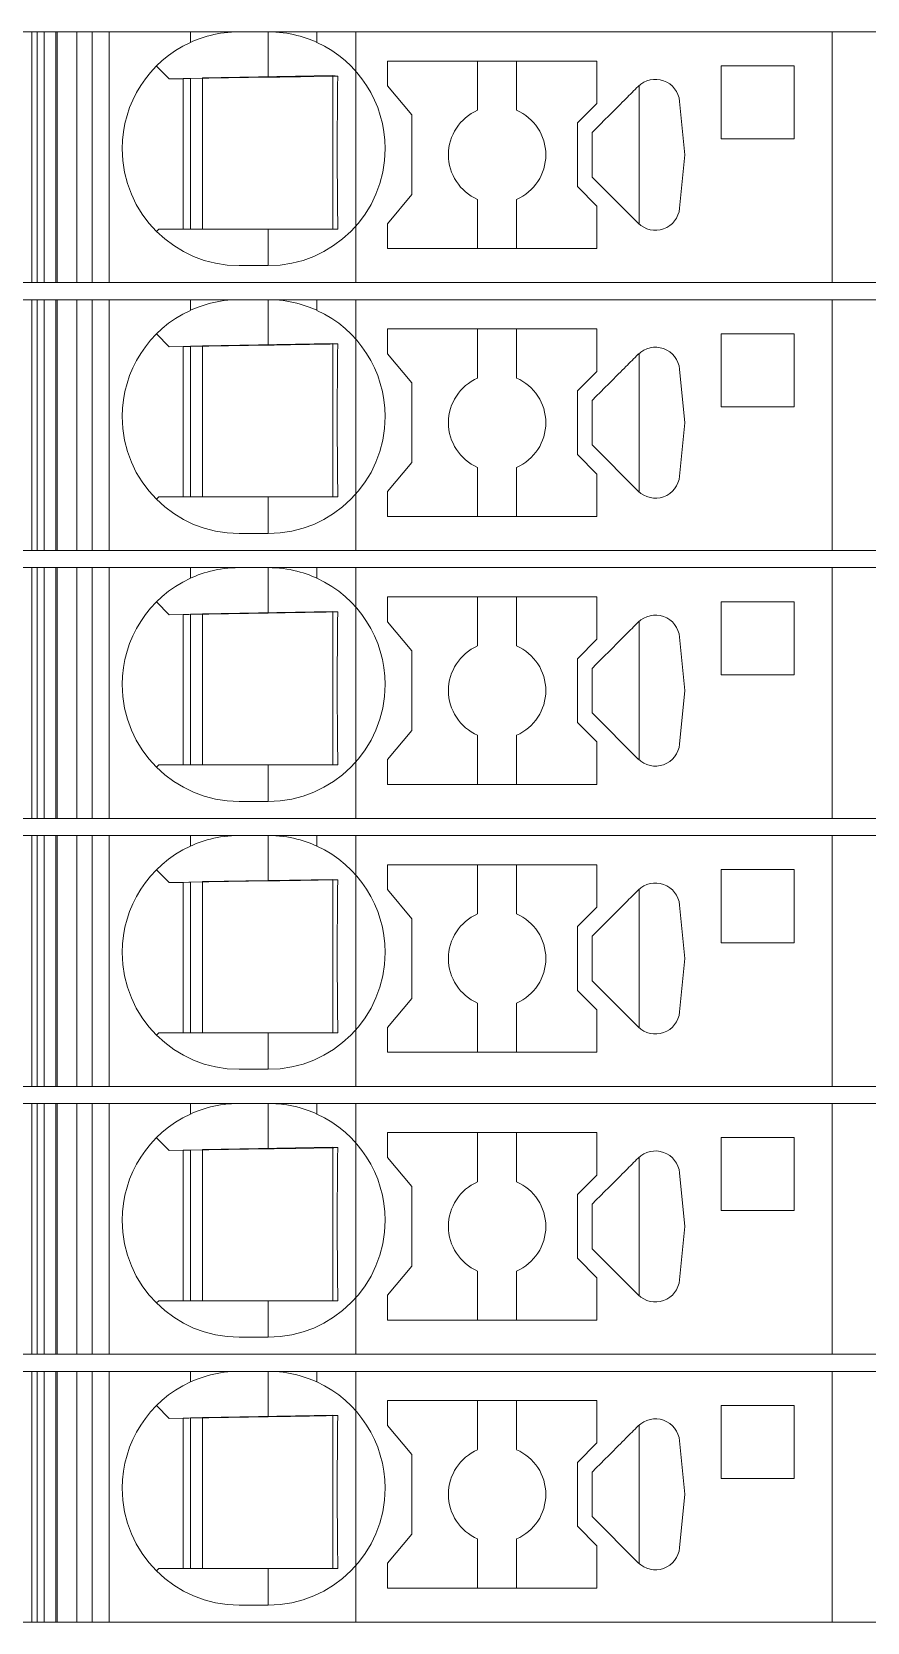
# Model space of a CAD drawing. Header units: millimetres. Extents: x 0 to 1680, y 0 to 1188.
# Drawn here: x 859.89 to 877.05, y 302.85 to 335.5 of the extents above; entities that cross this region are included whole.
import ezdxf
from ezdxf.enums import TextEntityAlignment as Align

# ---------------------------------------------------------------- set-up
doc = ezdxf.new("R2010")
doc.units = ezdxf.units.MM
for name, color, linetype, lineweight in [('EPLAN309', 5, 'Continuous', 5), ('EPLAN493', 5, 'Continuous', 5), ('MAIN-1', 7, 'Continuous', 5), ('MAIN-2', 7, 'Continuous', 5)]:
    doc.layers.add(name, color=color, linetype=linetype, lineweight=lineweight)
doc.styles.add('Tahoma', font='')
doc.styles.get('Tahoma').set_extended_font_data('Tahoma')

# ---------------------------------------------------------------- blocks, each defined once
blk = doc.blocks.new('EPLSYM_LibrarySPECIAL_Symbol12_Variant0_Placement8_12')
at = {"layer": 'EPLAN309', "lineweight": 13, "ltscale": 16}
blk.add_lwpolyline([(0, -5.15), (68.15, -5.15), (68.15, 0), (0, 0)], close=True, dxfattribs=at)
at = {"layer": 'EPLAN493', "color": 5, "style": 'Tahoma'}
blk.add_attdef('17_20450', text='', height=2.3478, dxfattribs=at).set_placement((0, -21.83478), align=Align.MIDDLE_RIGHT)
blk = doc.blocks.new('EPLSYM_LibrarySPECIAL_Symbol12_Variant0_Placement8_13')
at = {"layer": 'EPLAN309', "lineweight": 13, "ltscale": 16}
blk.add_lwpolyline([(0, -5.15), (68.15, -5.15), (68.15, 0), (0, 0)], close=True, dxfattribs=at)
at = {"layer": 'EPLAN493', "color": 5, "style": 'Tahoma'}
blk.add_attdef('17_20450', text='', height=2.3478, dxfattribs=at).set_placement((0, -21.83478), align=Align.MIDDLE_RIGHT)
blk = doc.blocks.new('EPLSYM_LibrarySPECIAL_Symbol12_Variant0_Placement8_14')
at = {"layer": 'EPLAN309', "lineweight": 13, "ltscale": 16}
blk.add_lwpolyline([(0, -5.15), (68.15, -5.15), (68.15, 0), (0, 0)], close=True, dxfattribs=at)
at = {"layer": 'EPLAN493', "color": 5, "style": 'Tahoma'}
blk.add_attdef('17_20450', text='', height=2.3478, dxfattribs=at).set_placement((0, -21.83478), align=Align.MIDDLE_RIGHT)
blk = doc.blocks.new('EPLSYM_LibrarySPECIAL_Symbol12_Variant0_Placement8_15')
at = {"layer": 'EPLAN309', "lineweight": 13, "ltscale": 16}
blk.add_lwpolyline([(0, -5.15), (68.15, -5.15), (68.15, 0), (0, 0)], close=True, dxfattribs=at)
at = {"layer": 'EPLAN493', "color": 5, "style": 'Tahoma'}
blk.add_attdef('17_20450', text='', height=2.3478, dxfattribs=at).set_placement((0, -21.83478), align=Align.MIDDLE_RIGHT)
blk = doc.blocks.new('EPLSYM_LibrarySPECIAL_Symbol12_Variant0_Placement8_16')
at = {"layer": 'EPLAN309', "lineweight": 13, "ltscale": 16}
blk.add_lwpolyline([(0, -5.15), (68.15, -5.15), (68.15, 0), (0, 0)], close=True, dxfattribs=at)
at = {"layer": 'EPLAN493', "color": 5, "style": 'Tahoma'}
blk.add_attdef('17_20450', text='', height=2.3478, dxfattribs=at).set_placement((0, -21.83478), align=Align.MIDDLE_RIGHT)
blk = doc.blocks.new('EPLSYM_LibrarySPECIAL_Symbol12_Variant0_Placement8_17')
at = {"layer": 'EPLAN309', "lineweight": 13, "ltscale": 16}
blk.add_lwpolyline([(0, -5.15), (68.15, -5.15), (68.15, 0), (0, 0)], close=True, dxfattribs=at)
at = {"layer": 'EPLAN493', "color": 5, "style": 'Tahoma'}
blk.add_attdef('17_20450', text='', height=2.3478, dxfattribs=at).set_placement((0, -21.83478), align=Align.MIDDLE_RIGHT)

msp = doc.modelspace()

# ---------------------------------------------------------------- linework, layer by layer
at = {"layer": 'MAIN-1'}
for p, q in [((860.001, 335.5), (859.893, 335.5)), ((859.893, 330.35), (859.893, 335.5)), ((860.001, 335.5), (863.15, 335.5)), ((860.001, 330.35), (860.001, 335.5)), ((863.15, 335.5), (864.15, 335.5)), ((863.15, 335.5), (863.15, 335.282)), ((863.202, 335.305), (863.256, 335.327)), ((863.256, 335.327), (863.313, 335.349)), ((863.313, 335.349), (863.372, 335.37)), ((863.372, 335.37), (863.433, 335.39)), ((863.433, 335.39), (863.497, 335.409)), ((863.497, 335.409), (863.563, 335.427)), ((863.563, 335.427), (863.631, 335.443)), ((863.631, 335.443), (863.701, 335.458)), ((863.701, 335.458), (863.772, 335.47)), ((863.772, 335.47), (863.846, 335.481)), ((863.846, 335.481), (863.921, 335.489)), ((863.921, 335.489), (863.997, 335.495)), ((863.997, 335.495), (864.073, 335.499)), ((864.073, 335.499), (864.15, 335.5)), ((864.75, 335.5), (864.15, 335.5)), ((864.827, 335.499), (864.75, 335.5)), ((865.75, 335.5), (864.75, 335.5)), ((864.75, 334.568), (864.75, 335.5)), ((864.903, 335.495), (864.827, 335.499)), ((864.979, 335.489), (864.903, 335.495)), ((865.054, 335.481), (864.979, 335.489)), ((865.128, 335.47), (865.054, 335.481)), ((865.199, 335.458), (865.128, 335.47)), ((865.269, 335.443), (865.199, 335.458)), ((865.337, 335.427), (865.269, 335.443)), ((865.403, 335.409), (865.337, 335.427)), ((865.467, 335.39), (865.403, 335.409)), ((865.528, 335.37), (865.467, 335.39)), ((865.587, 335.349), (865.528, 335.37)), ((865.644, 335.327), (865.587, 335.349)), ((865.698, 335.305), (865.644, 335.327)), ((865.75, 335.5), (876.332, 335.5)), ((865.75, 335.5), (865.75, 335.282)), ((877.05, 335.5), (876.332, 335.5)), ((876.332, 330.35), (876.332, 335.5)), ((863.15, 335.282), (863.202, 335.305)), ((865.75, 335.282), (865.698, 335.305)), ((862.453, 334.797), (862.717, 334.533)), ((867.2, 334.9), (867.2, 334.389)), ((871.5, 334.9), (867.2, 334.9)), ((869.05, 334.9), (869.05, 333.892)), ((869.85, 333.892), (869.85, 334.9)), ((871.5, 334.029), (871.5, 334.9)), ((874.05, 334.8), (874.05, 333.3)), ((875.55, 334.8), (874.05, 334.8)), ((875.55, 333.3), (875.55, 334.8)), ((862.717, 334.533), (864.75, 334.568)), ((863, 331.45), (863, 334.538)), ((863.15, 334.54), (863.15, 331.45)), ((863.4, 331.45), (863.4, 334.545)), ((864.87, 334.57), (864.75, 334.568)), ((864.987, 334.572), (864.87, 334.57)), ((865.1, 334.574), (864.987, 334.572)), ((865.209, 334.576), (865.1, 334.574)), ((865.313, 334.578), (865.209, 334.576)), ((865.412, 334.579), (865.313, 334.578)), ((865.507, 334.581), (865.412, 334.579)), ((865.599, 334.583), (865.507, 334.581)), ((865.688, 334.584), (865.599, 334.583)), ((865.774, 334.586), (865.688, 334.584)), ((865.858, 334.587), (865.774, 334.586)), ((865.94, 334.588), (865.858, 334.587)), ((866.02, 334.59), (865.94, 334.588)), ((866.099, 334.591), (866.02, 334.59)), ((866.079, 331.45), (866.079, 334.591)), ((866.176, 334.592), (866.099, 334.591)), ((866.173, 334.303), (866.174, 334.377)), ((866.174, 334.377), (866.175, 334.45)), ((866.175, 334.45), (866.176, 334.522)), ((866.176, 334.522), (866.176, 334.592)), ((867.7, 333.793), (867.2, 334.389)), ((872.315, 334.347), (872.284, 334.316)), ((872.346, 334.379), (872.315, 334.347)), ((872.367, 334.398), (872.367, 331.552)), ((866.17, 333.988), (866.171, 334.07)), ((866.171, 334.07), (866.172, 334.149)), ((866.172, 334.149), (866.173, 334.227)), ((866.173, 334.227), (866.173, 334.303)), ((871.1, 333.629), (871.5, 334.029)), ((871.983, 334.015), (871.943, 333.975)), ((872.021, 334.053), (871.983, 334.015)), ((872.058, 334.09), (872.021, 334.053)), ((872.094, 334.126), (872.058, 334.09)), ((872.127, 334.159), (872.094, 334.126)), ((872.158, 334.191), (872.127, 334.159)), ((872.19, 334.222), (872.158, 334.191)), ((872.221, 334.253), (872.19, 334.222)), ((872.252, 334.285), (872.221, 334.253)), ((872.284, 334.316), (872.252, 334.285)), ((873.302, 332.975), (873.198, 334.072)), ((866.168, 333.632), (866.169, 333.726)), ((866.169, 333.817), (866.17, 333.904)), ((866.169, 333.726), (866.169, 333.817)), ((866.17, 333.904), (866.17, 333.988)), ((867.7, 332.157), (867.7, 333.793)), ((871.658, 333.69), (871.572, 333.604)), ((871.742, 333.774), (871.658, 333.69)), ((871.823, 333.856), (871.742, 333.774)), ((871.902, 333.934), (871.823, 333.856)), ((871.943, 333.975), (871.902, 333.934)), ((866.167, 333.431), (866.168, 333.534)), ((866.167, 333.324), (866.167, 333.431)), ((866.168, 333.534), (866.168, 333.632)), ((871.1, 333.629), (871.1, 332.321)), ((871.486, 333.518), (871.4, 333.432)), ((871.4, 333.302), (871.4, 333.432)), ((871.572, 333.604), (871.486, 333.518)), ((866.167, 333.213), (866.167, 333.324)), ((866.167, 333.1), (866.167, 333.213)), ((866.167, 332.979), (866.167, 333.1)), ((871.4, 333.171), (871.4, 333.302)), ((871.4, 333.04), (871.4, 333.171)), ((871.4, 332.91), (871.4, 333.04)), ((874.05, 333.3), (875.55, 333.3)), ((866.167, 332.861), (866.167, 332.979)), ((866.167, 332.747), (866.167, 332.861)), ((866.168, 332.638), (866.167, 332.747)), ((871.4, 332.779), (871.4, 332.91)), ((871.4, 332.648), (871.4, 332.779)), ((873.198, 331.878), (873.302, 332.975)), ((866.168, 332.534), (866.168, 332.638)), ((866.169, 332.434), (866.168, 332.534)), ((866.169, 332.339), (866.169, 332.434)), ((871.4, 332.518), (871.4, 332.648)), ((871.4, 332.518), (872.346, 331.571)), ((866.17, 332.248), (866.169, 332.339)), ((866.171, 332.159), (866.17, 332.248)), ((866.172, 332.073), (866.171, 332.159)), ((866.172, 331.99), (866.172, 332.073)), ((867.2, 331.561), (867.7, 332.157)), ((869.05, 331.05), (869.05, 332.058)), ((869.85, 331.05), (869.85, 332.058)), ((871.5, 331.921), (871.1, 332.321)), ((866.173, 331.908), (866.172, 331.99)), ((866.174, 331.829), (866.173, 331.908)), ((866.175, 331.75), (866.174, 331.829)), ((866.176, 331.674), (866.175, 331.75)), ((871.5, 331.05), (871.5, 331.921)), ((862.5, 331.45), (862.453, 331.403)), ((862.5, 331.45), (864.75, 331.45)), ((864.75, 331.45), (864.842, 331.45)), ((864.75, 331.45), (864.75, 330.7)), ((864.842, 331.45), (864.933, 331.45)), ((864.933, 331.45), (865.023, 331.45)), ((865.023, 331.45), (865.11, 331.45)), ((865.11, 331.45), (865.195, 331.45)), ((865.195, 331.45), (865.278, 331.45)), ((865.278, 331.45), (865.358, 331.45)), ((865.358, 331.45), (865.436, 331.45)), ((865.436, 331.45), (865.511, 331.45)), ((865.511, 331.45), (865.585, 331.45)), ((865.585, 331.45), (865.657, 331.45)), ((865.657, 331.45), (865.726, 331.45)), ((865.726, 331.45), (865.795, 331.45)), ((865.795, 331.45), (865.861, 331.45)), ((865.861, 331.45), (865.927, 331.45)), ((865.927, 331.45), (865.991, 331.45)), ((865.991, 331.45), (866.055, 331.45)), ((866.055, 331.45), (866.117, 331.45)), ((866.117, 331.45), (866.178, 331.45)), ((866.176, 331.598), (866.176, 331.674)), ((866.177, 331.524), (866.176, 331.598)), ((866.178, 331.45), (866.177, 331.524)), ((867.2, 331.561), (867.2, 331.05)), ((871.5, 331.05), (867.2, 331.05)), ((864.75, 330.7), (864.15, 330.7)), ((860.001, 330.35), (859.893, 330.35)), ((860.001, 330.35), (876.332, 330.35)), ((877.05, 330.35), (876.332, 330.35)), ((860.001, 330), (859.893, 330)), ((859.893, 324.85), (859.893, 330)), ((860.001, 330), (863.15, 330)), ((860.001, 324.85), (860.001, 330)), ((863.15, 330), (864.15, 330)), ((863.15, 330), (863.15, 329.782)), ((863.15, 329.782), (863.202, 329.805)), ((863.202, 329.805), (863.256, 329.827)), ((863.256, 329.827), (863.313, 329.849)), ((863.313, 329.849), (863.372, 329.87)), ((863.372, 329.87), (863.433, 329.89)), ((863.433, 329.89), (863.497, 329.909)), ((863.497, 329.909), (863.563, 329.927)), ((863.563, 329.927), (863.631, 329.943)), ((863.631, 329.943), (863.701, 329.958)), ((863.701, 329.958), (863.772, 329.97)), ((863.772, 329.97), (863.846, 329.981)), ((863.846, 329.981), (863.921, 329.989)), ((863.921, 329.989), (863.997, 329.995)), ((863.997, 329.995), (864.073, 329.999)), ((864.073, 329.999), (864.15, 330)), ((864.75, 330), (864.15, 330)), ((864.827, 329.999), (864.75, 330)), ((865.75, 330), (864.75, 330)), ((864.75, 329.068), (864.75, 330)), ((864.903, 329.995), (864.827, 329.999)), ((864.979, 329.989), (864.903, 329.995)), ((865.054, 329.981), (864.979, 329.989)), ((865.128, 329.97), (865.054, 329.981)), ((865.199, 329.958), (865.128, 329.97)), ((865.269, 329.943), (865.199, 329.958)), ((865.337, 329.927), (865.269, 329.943)), ((865.403, 329.909), (865.337, 329.927)), ((865.467, 329.89), (865.403, 329.909)), ((865.528, 329.87), (865.467, 329.89)), ((865.587, 329.849), (865.528, 329.87)), ((865.644, 329.827), (865.587, 329.849)), ((865.698, 329.805), (865.644, 329.827)), ((865.75, 329.782), (865.698, 329.805)), ((865.75, 330), (876.332, 330)), ((865.75, 330), (865.75, 329.782)), ((877.05, 330), (876.332, 330)), ((876.332, 324.85), (876.332, 330)), ((862.453, 329.297), (862.717, 329.033)), ((867.2, 329.4), (867.2, 328.889)), ((871.5, 329.4), (867.2, 329.4)), ((869.05, 329.4), (869.05, 328.392)), ((869.85, 328.392), (869.85, 329.4)), ((871.5, 328.529), (871.5, 329.4)), ((874.05, 329.3), (874.05, 327.8)), ((875.55, 329.3), (874.05, 329.3)), ((875.55, 327.8), (875.55, 329.3)), ((862.717, 329.033), (864.75, 329.068)), ((863, 325.95), (863, 329.038)), ((863.15, 329.04), (863.15, 325.95)), ((863.4, 325.95), (863.4, 329.045)), ((864.87, 329.07), (864.75, 329.068)), ((864.987, 329.072), (864.87, 329.07)), ((865.1, 329.074), (864.987, 329.072)), ((865.209, 329.076), (865.1, 329.074)), ((865.313, 329.078), (865.209, 329.076)), ((865.412, 329.079), (865.313, 329.078)), ((865.507, 329.081), (865.412, 329.079)), ((865.599, 329.083), (865.507, 329.081)), ((865.688, 329.084), (865.599, 329.083)), ((865.774, 329.086), (865.688, 329.084)), ((865.858, 329.087), (865.774, 329.086)), ((865.94, 329.088), (865.858, 329.087)), ((866.02, 329.09), (865.94, 329.088)), ((866.099, 329.091), (866.02, 329.09)), ((866.079, 325.95), (866.079, 329.091)), ((866.176, 329.092), (866.099, 329.091)), ((866.173, 328.803), (866.174, 328.877)), ((866.173, 328.727), (866.173, 328.803)), ((866.174, 328.877), (866.175, 328.95)), ((866.175, 328.95), (866.176, 329.022)), ((866.176, 329.022), (866.176, 329.092)), ((867.7, 328.293), (867.2, 328.889)), ((872.284, 328.816), (872.252, 328.785)), ((872.315, 328.847), (872.284, 328.816)), ((872.346, 328.879), (872.315, 328.847)), ((872.367, 328.898), (872.367, 326.052)), ((866.17, 328.488), (866.171, 328.57)), ((866.17, 328.404), (866.17, 328.488)), ((866.171, 328.57), (866.172, 328.649)), ((866.172, 328.649), (866.173, 328.727)), ((871.1, 328.129), (871.5, 328.529)), ((871.943, 328.475), (871.902, 328.434)), ((871.983, 328.515), (871.943, 328.475)), ((872.021, 328.553), (871.983, 328.515)), ((872.058, 328.59), (872.021, 328.553)), ((872.094, 328.626), (872.058, 328.59)), ((872.127, 328.659), (872.094, 328.626)), ((872.158, 328.691), (872.127, 328.659)), ((872.19, 328.722), (872.158, 328.691)), ((872.221, 328.753), (872.19, 328.722)), ((872.252, 328.785), (872.221, 328.753)), ((873.302, 327.475), (873.198, 328.572)), ((866.168, 328.132), (866.169, 328.226)), ((866.169, 328.317), (866.17, 328.404)), ((866.169, 328.226), (866.169, 328.317)), ((867.7, 326.657), (867.7, 328.293)), ((871.658, 328.19), (871.572, 328.104)), ((871.742, 328.274), (871.658, 328.19)), ((871.823, 328.356), (871.742, 328.274)), ((871.902, 328.434), (871.823, 328.356)), ((866.167, 327.931), (866.168, 328.034)), ((866.167, 327.824), (866.167, 327.931)), ((866.167, 327.713), (866.167, 327.824)), ((866.168, 328.034), (866.168, 328.132)), ((871.1, 328.129), (871.1, 326.821)), ((871.486, 328.018), (871.4, 327.932)), ((871.4, 327.802), (871.4, 327.932)), ((871.572, 328.104), (871.486, 328.018)), ((866.167, 327.6), (866.167, 327.713)), ((866.167, 327.479), (866.167, 327.6)), ((871.4, 327.671), (871.4, 327.802)), ((871.4, 327.54), (871.4, 327.671)), ((871.4, 327.41), (871.4, 327.54)), ((874.05, 327.8), (875.55, 327.8)), ((866.167, 327.361), (866.167, 327.479)), ((866.167, 327.247), (866.167, 327.361)), ((866.168, 327.138), (866.167, 327.247)), ((871.4, 327.279), (871.4, 327.41)), ((871.4, 327.148), (871.4, 327.279)), ((873.198, 326.378), (873.302, 327.475)), ((866.168, 327.034), (866.168, 327.138)), ((866.169, 326.934), (866.168, 327.034)), ((866.169, 326.839), (866.169, 326.934)), ((866.17, 326.748), (866.169, 326.839)), ((871.4, 327.018), (871.4, 327.148)), ((871.4, 327.018), (872.346, 326.071)), ((866.171, 326.659), (866.17, 326.748)), ((866.172, 326.573), (866.171, 326.659)), ((866.172, 326.49), (866.172, 326.573)), ((867.2, 326.061), (867.7, 326.657)), ((869.05, 325.55), (869.05, 326.558)), ((869.85, 325.55), (869.85, 326.558)), ((871.5, 326.421), (871.1, 326.821)), ((866.173, 326.408), (866.172, 326.49)), ((866.174, 326.329), (866.173, 326.408)), ((866.175, 326.25), (866.174, 326.329)), ((866.176, 326.174), (866.175, 326.25)), ((866.176, 326.098), (866.176, 326.174)), ((871.5, 325.55), (871.5, 326.421)), ((862.5, 325.95), (862.453, 325.903)), ((862.5, 325.95), (864.75, 325.95)), ((864.75, 325.95), (864.842, 325.95)), ((864.75, 325.95), (864.75, 325.2)), ((864.842, 325.95), (864.933, 325.95)), ((864.933, 325.95), (865.023, 325.95)), ((865.023, 325.95), (865.11, 325.95)), ((865.11, 325.95), (865.195, 325.95)), ((865.195, 325.95), (865.278, 325.95)), ((865.278, 325.95), (865.358, 325.95)), ((865.358, 325.95), (865.436, 325.95)), ((865.436, 325.95), (865.511, 325.95)), ((865.511, 325.95), (865.585, 325.95)), ((865.585, 325.95), (865.657, 325.95)), ((865.657, 325.95), (865.726, 325.95)), ((865.726, 325.95), (865.795, 325.95)), ((865.795, 325.95), (865.861, 325.95)), ((865.861, 325.95), (865.927, 325.95)), ((865.927, 325.95), (865.991, 325.95)), ((865.991, 325.95), (866.055, 325.95)), ((866.055, 325.95), (866.117, 325.95)), ((866.117, 325.95), (866.178, 325.95)), ((866.177, 326.024), (866.176, 326.098)), ((866.178, 325.95), (866.177, 326.024)), ((867.2, 326.061), (867.2, 325.55)), ((871.5, 325.55), (867.2, 325.55)), ((864.75, 325.2), (864.15, 325.2)), ((860.001, 324.85), (859.893, 324.85)), ((860.001, 324.85), (876.332, 324.85)), ((877.05, 324.85), (876.332, 324.85)), ((860.001, 324.5), (859.893, 324.5)), ((859.893, 319.35), (859.893, 324.5)), ((860.001, 324.5), (863.15, 324.5)), ((860.001, 319.35), (860.001, 324.5)), ((863.15, 324.5), (864.15, 324.5)), ((863.15, 324.5), (863.15, 324.282)), ((863.15, 324.282), (863.202, 324.305)), ((863.202, 324.305), (863.256, 324.327)), ((863.256, 324.327), (863.313, 324.349)), ((863.313, 324.349), (863.372, 324.37)), ((863.372, 324.37), (863.433, 324.39)), ((863.433, 324.39), (863.497, 324.409)), ((863.497, 324.409), (863.563, 324.427)), ((863.563, 324.427), (863.631, 324.443)), ((863.631, 324.443), (863.701, 324.458)), ((863.701, 324.458), (863.772, 324.47)), ((863.772, 324.47), (863.846, 324.481)), ((863.846, 324.481), (863.921, 324.489)), ((863.921, 324.489), (863.997, 324.495)), ((863.997, 324.495), (864.073, 324.499)), ((864.073, 324.499), (864.15, 324.5)), ((864.75, 324.5), (864.15, 324.5)), ((864.827, 324.499), (864.75, 324.5)), ((865.75, 324.5), (864.75, 324.5)), ((864.75, 323.568), (864.75, 324.5)), ((864.903, 324.495), (864.827, 324.499)), ((864.979, 324.489), (864.903, 324.495)), ((865.054, 324.481), (864.979, 324.489)), ((865.128, 324.47), (865.054, 324.481)), ((865.199, 324.458), (865.128, 324.47)), ((865.269, 324.443), (865.199, 324.458)), ((865.337, 324.427), (865.269, 324.443)), ((865.403, 324.409), (865.337, 324.427)), ((865.467, 324.39), (865.403, 324.409)), ((865.528, 324.37), (865.467, 324.39)), ((865.587, 324.349), (865.528, 324.37)), ((865.644, 324.327), (865.587, 324.349)), ((865.698, 324.305), (865.644, 324.327)), ((865.75, 324.282), (865.698, 324.305)), ((865.75, 324.5), (876.332, 324.5)), ((865.75, 324.5), (865.75, 324.282)), ((877.05, 324.5), (876.332, 324.5)), ((876.332, 319.35), (876.332, 324.5)), ((867.2, 323.9), (867.2, 323.389)), ((871.5, 323.9), (867.2, 323.9)), ((869.05, 323.9), (869.05, 322.892)), ((869.85, 322.892), (869.85, 323.9)), ((871.5, 323.029), (871.5, 323.9)), ((862.453, 323.797), (862.717, 323.533)), ((862.717, 323.533), (864.75, 323.568)), ((864.87, 323.57), (864.75, 323.568)), ((864.987, 323.572), (864.87, 323.57)), ((865.1, 323.574), (864.987, 323.572)), ((865.209, 323.576), (865.1, 323.574)), ((865.313, 323.578), (865.209, 323.576)), ((865.412, 323.579), (865.313, 323.578)), ((865.507, 323.581), (865.412, 323.579)), ((865.599, 323.583), (865.507, 323.581)), ((865.688, 323.584), (865.599, 323.583)), ((865.774, 323.586), (865.688, 323.584)), ((865.858, 323.587), (865.774, 323.586)), ((865.94, 323.588), (865.858, 323.587)), ((866.02, 323.59), (865.94, 323.588)), ((866.099, 323.591), (866.02, 323.59)), ((866.079, 320.45), (866.079, 323.591)), ((866.176, 323.592), (866.099, 323.591)), ((866.176, 323.522), (866.176, 323.592)), ((874.05, 323.8), (874.05, 322.3)), ((875.55, 323.8), (874.05, 323.8)), ((875.55, 322.3), (875.55, 323.8)), ((863, 320.45), (863, 323.538)), ((863.15, 323.54), (863.15, 320.45)), ((863.4, 320.45), (863.4, 323.545)), ((866.173, 323.303), (866.174, 323.377)), ((866.173, 323.227), (866.173, 323.303)), ((866.174, 323.377), (866.175, 323.45)), ((866.175, 323.45), (866.176, 323.522)), ((867.7, 322.793), (867.2, 323.389)), ((872.221, 323.253), (872.19, 323.222)), ((872.252, 323.285), (872.221, 323.253)), ((872.284, 323.316), (872.252, 323.285)), ((872.315, 323.347), (872.284, 323.316)), ((872.346, 323.379), (872.315, 323.347)), ((872.367, 323.398), (872.367, 320.552)), ((866.17, 322.988), (866.171, 323.07)), ((866.17, 322.904), (866.17, 322.988)), ((866.171, 323.07), (866.172, 323.149)), ((866.172, 323.149), (866.173, 323.227)), ((871.1, 322.629), (871.5, 323.029)), ((871.902, 322.934), (871.823, 322.856)), ((871.943, 322.975), (871.902, 322.934)), ((871.983, 323.015), (871.943, 322.975)), ((872.021, 323.053), (871.983, 323.015)), ((872.058, 323.09), (872.021, 323.053)), ((872.094, 323.126), (872.058, 323.09)), ((872.127, 323.159), (872.094, 323.126)), ((872.158, 323.191), (872.127, 323.159)), ((872.19, 323.222), (872.158, 323.191)), ((873.302, 321.975), (873.198, 323.072)), ((866.168, 322.632), (866.169, 322.726)), ((866.168, 322.534), (866.168, 322.632)), ((866.169, 322.817), (866.17, 322.904)), ((866.169, 322.726), (866.169, 322.817)), ((867.7, 321.157), (867.7, 322.793)), ((871.1, 322.629), (871.1, 321.321)), ((871.572, 322.604), (871.486, 322.518)), ((871.658, 322.69), (871.572, 322.604)), ((871.742, 322.774), (871.658, 322.69)), ((871.823, 322.856), (871.742, 322.774)), ((866.167, 322.431), (866.168, 322.534)), ((866.167, 322.324), (866.167, 322.431)), ((866.167, 322.213), (866.167, 322.324)), ((871.486, 322.518), (871.4, 322.432)), ((871.4, 322.302), (871.4, 322.432)), ((871.4, 322.171), (871.4, 322.302)), ((874.05, 322.3), (875.55, 322.3)), ((866.167, 322.1), (866.167, 322.213)), ((866.167, 321.979), (866.167, 322.1)), ((866.167, 321.861), (866.167, 321.979)), ((871.4, 322.04), (871.4, 322.171)), ((871.4, 321.91), (871.4, 322.04)), ((873.198, 320.878), (873.302, 321.975)), ((866.167, 321.747), (866.167, 321.861)), ((866.168, 321.638), (866.167, 321.747)), ((866.168, 321.534), (866.168, 321.638)), ((871.4, 321.779), (871.4, 321.91)), ((871.4, 321.648), (871.4, 321.779)), ((871.4, 321.518), (871.4, 321.648)), ((866.169, 321.434), (866.168, 321.534)), ((866.169, 321.339), (866.169, 321.434)), ((866.17, 321.248), (866.169, 321.339)), ((871.5, 320.921), (871.1, 321.321)), ((871.4, 321.518), (872.346, 320.571)), ((866.171, 321.159), (866.17, 321.248)), ((866.172, 321.073), (866.171, 321.159)), ((866.172, 320.99), (866.172, 321.073)), ((866.173, 320.908), (866.172, 320.99)), ((867.2, 320.561), (867.7, 321.157)), ((869.05, 320.05), (869.05, 321.058)), ((869.85, 320.05), (869.85, 321.058)), ((866.174, 320.829), (866.173, 320.908)), ((866.175, 320.75), (866.174, 320.829)), ((866.176, 320.674), (866.175, 320.75)), ((866.176, 320.598), (866.176, 320.674)), ((871.5, 320.05), (871.5, 320.921)), ((862.5, 320.45), (862.453, 320.403)), ((862.5, 320.45), (864.75, 320.45)), ((864.75, 320.45), (864.842, 320.45)), ((864.75, 320.45), (864.75, 319.7)), ((864.842, 320.45), (864.933, 320.45)), ((864.933, 320.45), (865.023, 320.45)), ((865.023, 320.45), (865.11, 320.45)), ((865.11, 320.45), (865.195, 320.45)), ((865.195, 320.45), (865.278, 320.45)), ((865.278, 320.45), (865.358, 320.45)), ((865.358, 320.45), (865.436, 320.45)), ((865.436, 320.45), (865.511, 320.45)), ((865.511, 320.45), (865.585, 320.45)), ((865.585, 320.45), (865.657, 320.45)), ((865.657, 320.45), (865.726, 320.45)), ((865.726, 320.45), (865.795, 320.45)), ((865.795, 320.45), (865.861, 320.45)), ((865.861, 320.45), (865.927, 320.45)), ((865.927, 320.45), (865.991, 320.45)), ((865.991, 320.45), (866.055, 320.45)), ((866.055, 320.45), (866.117, 320.45)), ((866.117, 320.45), (866.178, 320.45)), ((866.177, 320.524), (866.176, 320.598)), ((866.178, 320.45), (866.177, 320.524)), ((867.2, 320.561), (867.2, 320.05)), ((871.5, 320.05), (867.2, 320.05)), ((864.75, 319.7), (864.15, 319.7)), ((860.001, 319.35), (859.893, 319.35)), ((860.001, 319.35), (876.332, 319.35)), ((877.05, 319.35), (876.332, 319.35)), ((860.001, 319), (859.893, 319)), ((859.893, 313.85), (859.893, 319)), ((860.001, 319), (863.15, 319)), ((860.001, 313.85), (860.001, 319)), ((863.15, 319), (864.15, 319)), ((863.15, 319), (863.15, 318.782)), ((863.921, 318.989), (863.997, 318.995)), ((863.997, 318.995), (864.073, 318.999)), ((864.073, 318.999), (864.15, 319)), ((864.75, 319), (864.15, 319)), ((864.827, 318.999), (864.75, 319)), ((865.75, 319), (864.75, 319)), ((864.75, 318.068), (864.75, 319)), ((864.903, 318.995), (864.827, 318.999)), ((864.979, 318.989), (864.903, 318.995)), ((865.75, 319), (876.332, 319)), ((865.75, 319), (865.75, 318.782)), ((877.05, 319), (876.332, 319)), ((876.332, 313.85), (876.332, 319)), ((863.15, 318.782), (863.202, 318.805)), ((863.202, 318.805), (863.256, 318.827)), ((863.256, 318.827), (863.313, 318.849)), ((863.313, 318.849), (863.372, 318.87)), ((863.372, 318.87), (863.433, 318.89)), ((863.433, 318.89), (863.497, 318.909)), ((863.497, 318.909), (863.563, 318.927)), ((863.563, 318.927), (863.631, 318.943)), ((863.631, 318.943), (863.701, 318.958)), ((863.701, 318.958), (863.772, 318.97)), ((863.772, 318.97), (863.846, 318.981)), ((863.846, 318.981), (863.921, 318.989)), ((865.054, 318.981), (864.979, 318.989)), ((865.128, 318.97), (865.054, 318.981)), ((865.199, 318.958), (865.128, 318.97)), ((865.269, 318.943), (865.199, 318.958)), ((865.337, 318.927), (865.269, 318.943)), ((865.403, 318.909), (865.337, 318.927)), ((865.467, 318.89), (865.403, 318.909)), ((865.528, 318.87), (865.467, 318.89)), ((865.587, 318.849), (865.528, 318.87)), ((865.644, 318.827), (865.587, 318.849)), ((865.698, 318.805), (865.644, 318.827)), ((865.75, 318.782), (865.698, 318.805)), ((867.2, 318.4), (867.2, 317.889)), ((871.5, 318.4), (867.2, 318.4)), ((869.05, 318.4), (869.05, 317.392)), ((869.85, 317.392), (869.85, 318.4)), ((871.5, 317.529), (871.5, 318.4)), ((862.453, 318.297), (862.717, 318.033)), ((862.717, 318.033), (864.75, 318.068)), ((863, 314.95), (863, 318.038)), ((863.15, 318.04), (863.15, 314.95)), ((863.4, 314.95), (863.4, 318.045)), ((864.87, 318.07), (864.75, 318.068)), ((864.987, 318.072), (864.87, 318.07)), ((865.1, 318.074), (864.987, 318.072)), ((865.209, 318.076), (865.1, 318.074)), ((865.313, 318.078), (865.209, 318.076)), ((865.412, 318.079), (865.313, 318.078)), ((865.507, 318.081), (865.412, 318.079)), ((865.599, 318.083), (865.507, 318.081)), ((865.688, 318.084), (865.599, 318.083)), ((865.774, 318.086), (865.688, 318.084)), ((865.858, 318.087), (865.774, 318.086)), ((865.94, 318.088), (865.858, 318.087)), ((866.02, 318.09), (865.94, 318.088)), ((866.099, 318.091), (866.02, 318.09)), ((866.079, 314.95), (866.079, 318.091)), ((866.176, 318.092), (866.099, 318.091)), ((866.175, 317.95), (866.176, 318.022)), ((866.176, 318.022), (866.176, 318.092)), ((874.05, 318.3), (874.05, 316.8)), ((875.55, 318.3), (874.05, 318.3)), ((875.55, 316.8), (875.55, 318.3)), ((866.172, 317.649), (866.173, 317.727)), ((866.173, 317.803), (866.174, 317.877)), ((866.173, 317.727), (866.173, 317.803)), ((866.174, 317.877), (866.175, 317.95)), ((867.7, 317.293), (867.2, 317.889)), ((872.158, 317.691), (872.127, 317.659)), ((872.19, 317.722), (872.158, 317.691)), ((872.221, 317.753), (872.19, 317.722)), ((872.252, 317.785), (872.221, 317.753)), ((872.284, 317.816), (872.252, 317.785)), ((872.315, 317.847), (872.284, 317.816)), ((872.346, 317.879), (872.315, 317.847)), ((872.367, 317.898), (872.367, 315.052)), ((866.169, 317.317), (866.17, 317.404)), ((866.17, 317.488), (866.171, 317.57)), ((866.17, 317.404), (866.17, 317.488)), ((866.171, 317.57), (866.172, 317.649)), ((871.1, 317.129), (871.5, 317.529)), ((871.902, 317.434), (871.823, 317.356)), ((871.943, 317.475), (871.902, 317.434)), ((871.983, 317.515), (871.943, 317.475)), ((872.021, 317.553), (871.983, 317.515)), ((872.058, 317.59), (872.021, 317.553)), ((872.094, 317.626), (872.058, 317.59)), ((872.127, 317.659), (872.094, 317.626)), ((873.302, 316.475), (873.198, 317.572)), ((866.167, 316.931), (866.168, 317.034)), ((866.168, 317.132), (866.169, 317.226)), ((866.168, 317.034), (866.168, 317.132)), ((866.169, 317.226), (866.169, 317.317)), ((867.7, 315.657), (867.7, 317.293)), ((871.1, 317.129), (871.1, 315.821)), ((871.572, 317.104), (871.486, 317.018)), ((871.658, 317.19), (871.572, 317.104)), ((871.742, 317.274), (871.658, 317.19)), ((871.823, 317.356), (871.742, 317.274)), ((866.167, 316.824), (866.167, 316.931)), ((866.167, 316.713), (866.167, 316.824)), ((866.167, 316.6), (866.167, 316.713)), ((871.486, 317.018), (871.4, 316.932)), ((871.4, 316.802), (871.4, 316.932)), ((871.4, 316.671), (871.4, 316.802)), ((874.05, 316.8), (875.55, 316.8)), ((866.167, 316.479), (866.167, 316.6)), ((866.167, 316.361), (866.167, 316.479)), ((871.4, 316.54), (871.4, 316.671)), ((871.4, 316.41), (871.4, 316.54)), ((871.4, 316.279), (871.4, 316.41)), ((873.198, 315.378), (873.302, 316.475)), ((866.167, 316.247), (866.167, 316.361)), ((866.168, 316.138), (866.167, 316.247)), ((866.168, 316.034), (866.168, 316.138)), ((871.4, 316.148), (871.4, 316.279)), ((871.4, 316.018), (871.4, 316.148)), ((866.169, 315.934), (866.168, 316.034)), ((866.169, 315.839), (866.169, 315.934)), ((866.17, 315.748), (866.169, 315.839)), ((866.171, 315.659), (866.17, 315.748)), ((871.5, 315.421), (871.1, 315.821)), ((871.4, 316.018), (872.346, 315.071)), ((866.172, 315.573), (866.171, 315.659)), ((866.172, 315.49), (866.172, 315.573)), ((866.173, 315.408), (866.172, 315.49)), ((866.174, 315.329), (866.173, 315.408)), ((867.2, 315.061), (867.7, 315.657)), ((869.05, 314.55), (869.05, 315.558)), ((869.85, 314.55), (869.85, 315.558)), ((871.5, 314.55), (871.5, 315.421)), ((866.175, 315.25), (866.174, 315.329)), ((866.176, 315.174), (866.175, 315.25)), ((866.176, 315.098), (866.176, 315.174)), ((866.177, 315.024), (866.176, 315.098)), ((862.5, 314.95), (862.453, 314.903)), ((862.5, 314.95), (864.75, 314.95)), ((864.75, 314.95), (864.842, 314.95)), ((864.75, 314.95), (864.75, 314.2)), ((864.842, 314.95), (864.933, 314.95)), ((864.933, 314.95), (865.023, 314.95)), ((865.023, 314.95), (865.11, 314.95)), ((865.11, 314.95), (865.195, 314.95)), ((865.195, 314.95), (865.278, 314.95)), ((865.278, 314.95), (865.358, 314.95)), ((865.358, 314.95), (865.436, 314.95)), ((865.436, 314.95), (865.511, 314.95)), ((865.511, 314.95), (865.585, 314.95)), ((865.585, 314.95), (865.657, 314.95)), ((865.657, 314.95), (865.726, 314.95)), ((865.726, 314.95), (865.795, 314.95)), ((865.795, 314.95), (865.861, 314.95)), ((865.861, 314.95), (865.927, 314.95)), ((865.927, 314.95), (865.991, 314.95)), ((865.991, 314.95), (866.055, 314.95)), ((866.055, 314.95), (866.117, 314.95)), ((866.117, 314.95), (866.178, 314.95)), ((866.178, 314.95), (866.177, 315.024)), ((867.2, 315.061), (867.2, 314.55)), ((871.5, 314.55), (867.2, 314.55)), ((864.75, 314.2), (864.15, 314.2)), ((860.001, 313.85), (859.893, 313.85)), ((860.001, 313.85), (876.332, 313.85)), ((877.05, 313.85), (876.332, 313.85)), ((860.001, 313.5), (859.893, 313.5)), ((859.893, 308.35), (859.893, 313.5)), ((860.001, 313.5), (863.15, 313.5)), ((860.001, 308.35), (860.001, 313.5)), ((863.15, 313.5), (864.15, 313.5)), ((863.15, 313.5), (863.15, 313.282)), ((863.563, 313.427), (863.631, 313.443)), ((863.631, 313.443), (863.701, 313.458)), ((863.701, 313.458), (863.772, 313.47)), ((863.772, 313.47), (863.846, 313.481)), ((863.846, 313.481), (863.921, 313.489)), ((863.921, 313.489), (863.997, 313.495)), ((863.997, 313.495), (864.073, 313.499)), ((864.073, 313.499), (864.15, 313.5)), ((864.75, 313.5), (864.15, 313.5)), ((864.827, 313.499), (864.75, 313.5)), ((865.75, 313.5), (864.75, 313.5)), ((864.75, 312.568), (864.75, 313.5)), ((864.903, 313.495), (864.827, 313.499)), ((864.979, 313.489), (864.903, 313.495)), ((865.054, 313.481), (864.979, 313.489)), ((865.128, 313.47), (865.054, 313.481)), ((865.199, 313.458), (865.128, 313.47)), ((865.269, 313.443), (865.199, 313.458)), ((865.337, 313.427), (865.269, 313.443)), ((865.75, 313.5), (876.332, 313.5)), ((865.75, 313.5), (865.75, 313.282)), ((877.05, 313.5), (876.332, 313.5)), ((876.332, 308.35), (876.332, 313.5)), ((863.15, 313.282), (863.202, 313.305)), ((863.202, 313.305), (863.256, 313.327)), ((863.256, 313.327), (863.313, 313.349)), ((863.313, 313.349), (863.372, 313.37)), ((863.372, 313.37), (863.433, 313.39)), ((863.433, 313.39), (863.497, 313.409)), ((863.497, 313.409), (863.563, 313.427)), ((865.403, 313.409), (865.337, 313.427)), ((865.467, 313.39), (865.403, 313.409)), ((865.528, 313.37), (865.467, 313.39)), ((865.587, 313.349), (865.528, 313.37)), ((865.644, 313.327), (865.587, 313.349)), ((865.698, 313.305), (865.644, 313.327)), ((865.75, 313.282), (865.698, 313.305)), ((862.453, 312.797), (862.717, 312.533)), ((867.2, 312.9), (867.2, 312.389)), ((871.5, 312.9), (867.2, 312.9)), ((869.05, 312.9), (869.05, 311.892)), ((869.85, 311.892), (869.85, 312.9)), ((871.5, 312.029), (871.5, 312.9)), ((874.05, 312.8), (874.05, 311.3)), ((875.55, 312.8), (874.05, 312.8)), ((875.55, 311.3), (875.55, 312.8)), ((862.717, 312.533), (864.75, 312.568)), ((863, 309.45), (863, 312.538)), ((863.15, 312.54), (863.15, 309.45)), ((863.4, 309.45), (863.4, 312.545)), ((864.87, 312.57), (864.75, 312.568)), ((864.987, 312.572), (864.87, 312.57)), ((865.1, 312.574), (864.987, 312.572)), ((865.209, 312.576), (865.1, 312.574)), ((865.313, 312.578), (865.209, 312.576)), ((865.412, 312.579), (865.313, 312.578)), ((865.507, 312.581), (865.412, 312.579)), ((865.599, 312.583), (865.507, 312.581)), ((865.688, 312.584), (865.599, 312.583)), ((865.774, 312.586), (865.688, 312.584)), ((865.858, 312.587), (865.774, 312.586)), ((865.94, 312.588), (865.858, 312.587)), ((866.02, 312.59), (865.94, 312.588)), ((866.099, 312.591), (866.02, 312.59)), ((866.079, 309.45), (866.079, 312.591)), ((866.176, 312.592), (866.099, 312.591)), ((866.175, 312.45), (866.176, 312.522)), ((866.176, 312.522), (866.176, 312.592)), ((866.171, 312.07), (866.172, 312.149)), ((866.172, 312.149), (866.173, 312.227)), ((866.173, 312.303), (866.174, 312.377)), ((866.173, 312.227), (866.173, 312.303)), ((866.174, 312.377), (866.175, 312.45)), ((867.7, 311.793), (867.2, 312.389)), ((872.127, 312.159), (872.094, 312.126)), ((872.158, 312.191), (872.127, 312.159)), ((872.19, 312.222), (872.158, 312.191)), ((872.221, 312.253), (872.19, 312.222)), ((872.252, 312.285), (872.221, 312.253)), ((872.284, 312.316), (872.252, 312.285)), ((872.315, 312.347), (872.284, 312.316)), ((872.346, 312.379), (872.315, 312.347)), ((872.367, 312.398), (872.367, 309.552)), ((866.169, 311.817), (866.17, 311.904)), ((866.169, 311.726), (866.169, 311.817)), ((866.17, 311.988), (866.171, 312.07)), ((866.17, 311.904), (866.17, 311.988)), ((871.1, 311.629), (871.5, 312.029)), ((871.823, 311.856), (871.742, 311.774)), ((871.902, 311.934), (871.823, 311.856)), ((871.943, 311.975), (871.902, 311.934)), ((871.983, 312.015), (871.943, 311.975)), ((872.021, 312.053), (871.983, 312.015)), ((872.058, 312.09), (872.021, 312.053)), ((872.094, 312.126), (872.058, 312.09)), ((873.302, 310.975), (873.198, 312.072)), ((866.167, 311.431), (866.168, 311.534)), ((866.168, 311.632), (866.169, 311.726)), ((866.168, 311.534), (866.168, 311.632)), ((867.7, 310.157), (867.7, 311.793)), ((871.1, 311.629), (871.1, 310.321)), ((871.486, 311.518), (871.4, 311.432)), ((871.572, 311.604), (871.486, 311.518)), ((871.658, 311.69), (871.572, 311.604)), ((871.742, 311.774), (871.658, 311.69)), ((866.167, 311.324), (866.167, 311.431)), ((866.167, 311.213), (866.167, 311.324)), ((866.167, 311.1), (866.167, 311.213)), ((871.4, 311.302), (871.4, 311.432)), ((871.4, 311.171), (871.4, 311.302)), ((871.4, 311.04), (871.4, 311.171)), ((874.05, 311.3), (875.55, 311.3)), ((866.167, 310.979), (866.167, 311.1)), ((866.167, 310.861), (866.167, 310.979)), ((866.167, 310.747), (866.167, 310.861)), ((871.4, 310.91), (871.4, 311.04)), ((871.4, 310.779), (871.4, 310.91)), ((873.198, 309.878), (873.302, 310.975)), ((866.168, 310.638), (866.167, 310.747)), ((866.168, 310.534), (866.168, 310.638)), ((866.169, 310.434), (866.168, 310.534)), ((871.4, 310.648), (871.4, 310.779)), ((871.4, 310.518), (871.4, 310.648)), ((871.4, 310.518), (872.346, 309.571)), ((866.169, 310.339), (866.169, 310.434)), ((866.17, 310.248), (866.169, 310.339)), ((866.171, 310.159), (866.17, 310.248)), ((871.5, 309.921), (871.1, 310.321)), ((866.172, 310.073), (866.171, 310.159)), ((866.172, 309.99), (866.172, 310.073)), ((866.173, 309.908), (866.172, 309.99)), ((866.174, 309.829), (866.173, 309.908)), ((867.2, 309.561), (867.7, 310.157)), ((869.05, 309.05), (869.05, 310.058)), ((869.85, 309.05), (869.85, 310.058)), ((871.5, 309.05), (871.5, 309.921)), ((866.175, 309.75), (866.174, 309.829)), ((866.176, 309.674), (866.175, 309.75)), ((866.176, 309.598), (866.176, 309.674)), ((866.177, 309.524), (866.176, 309.598)), ((866.178, 309.45), (866.177, 309.524)), ((867.2, 309.561), (867.2, 309.05)), ((862.5, 309.45), (862.453, 309.403)), ((862.5, 309.45), (864.75, 309.45)), ((864.75, 309.45), (864.842, 309.45)), ((864.75, 309.45), (864.75, 308.7)), ((864.842, 309.45), (864.933, 309.45)), ((864.933, 309.45), (865.023, 309.45)), ((865.023, 309.45), (865.11, 309.45)), ((865.11, 309.45), (865.195, 309.45)), ((865.195, 309.45), (865.278, 309.45)), ((865.278, 309.45), (865.358, 309.45)), ((865.358, 309.45), (865.436, 309.45)), ((865.436, 309.45), (865.511, 309.45)), ((865.511, 309.45), (865.585, 309.45)), ((865.585, 309.45), (865.657, 309.45)), ((865.657, 309.45), (865.726, 309.45)), ((865.726, 309.45), (865.795, 309.45)), ((865.795, 309.45), (865.861, 309.45)), ((865.861, 309.45), (865.927, 309.45)), ((865.927, 309.45), (865.991, 309.45)), ((865.991, 309.45), (866.055, 309.45)), ((866.055, 309.45), (866.117, 309.45)), ((866.117, 309.45), (866.178, 309.45)), ((871.5, 309.05), (867.2, 309.05)), ((864.75, 308.7), (864.15, 308.7)), ((860.001, 308.35), (859.893, 308.35)), ((860.001, 308.35), (876.332, 308.35)), ((877.05, 308.35), (876.332, 308.35)), ((860.001, 308), (859.893, 308)), ((859.893, 302.85), (859.893, 308)), ((860.001, 308), (863.15, 308)), ((860.001, 302.85), (860.001, 308)), ((863.15, 308), (864.15, 308)), ((863.15, 308), (863.15, 307.782)), ((863.372, 307.87), (863.433, 307.89)), ((863.433, 307.89), (863.497, 307.909)), ((863.497, 307.909), (863.563, 307.927)), ((863.563, 307.927), (863.631, 307.943)), ((863.631, 307.943), (863.701, 307.958)), ((863.701, 307.958), (863.772, 307.97)), ((863.772, 307.97), (863.846, 307.981)), ((863.846, 307.981), (863.921, 307.989)), ((863.921, 307.989), (863.997, 307.995)), ((863.997, 307.995), (864.073, 307.999)), ((864.073, 307.999), (864.15, 308)), ((864.75, 308), (864.15, 308)), ((864.827, 307.999), (864.75, 308)), ((865.75, 308), (864.75, 308)), ((864.75, 307.068), (864.75, 308)), ((864.903, 307.995), (864.827, 307.999)), ((864.979, 307.989), (864.903, 307.995)), ((865.054, 307.981), (864.979, 307.989)), ((865.128, 307.97), (865.054, 307.981)), ((865.199, 307.958), (865.128, 307.97)), ((865.269, 307.943), (865.199, 307.958)), ((865.337, 307.927), (865.269, 307.943)), ((865.403, 307.909), (865.337, 307.927)), ((865.467, 307.89), (865.403, 307.909)), ((865.528, 307.87), (865.467, 307.89)), ((865.75, 308), (876.332, 308)), ((865.75, 308), (865.75, 307.782)), ((877.05, 308), (876.332, 308)), ((876.332, 302.85), (876.332, 308)), ((863.15, 307.782), (863.202, 307.805)), ((863.202, 307.805), (863.256, 307.827)), ((863.256, 307.827), (863.313, 307.849)), ((863.313, 307.849), (863.372, 307.87)), ((865.587, 307.849), (865.528, 307.87)), ((865.644, 307.827), (865.587, 307.849)), ((865.698, 307.805), (865.644, 307.827)), ((865.75, 307.782), (865.698, 307.805)), ((862.453, 307.297), (862.717, 307.033)), ((867.2, 307.4), (867.2, 306.889)), ((871.5, 307.4), (867.2, 307.4)), ((869.05, 307.4), (869.05, 306.392)), ((869.85, 306.392), (869.85, 307.4)), ((871.5, 306.529), (871.5, 307.4)), ((874.05, 307.3), (874.05, 305.8)), ((875.55, 307.3), (874.05, 307.3)), ((875.55, 305.8), (875.55, 307.3)), ((862.717, 307.033), (864.75, 307.068)), ((863, 303.95), (863, 307.038)), ((863.15, 307.04), (863.15, 303.95)), ((863.4, 303.95), (863.4, 307.045)), ((864.87, 307.07), (864.75, 307.068)), ((864.987, 307.072), (864.87, 307.07)), ((865.1, 307.074), (864.987, 307.072)), ((865.209, 307.076), (865.1, 307.074)), ((865.313, 307.078), (865.209, 307.076)), ((865.412, 307.079), (865.313, 307.078)), ((865.507, 307.081), (865.412, 307.079)), ((865.599, 307.083), (865.507, 307.081)), ((865.688, 307.084), (865.599, 307.083)), ((865.774, 307.086), (865.688, 307.084)), ((865.858, 307.087), (865.774, 307.086)), ((865.94, 307.088), (865.858, 307.087)), ((866.02, 307.09), (865.94, 307.088)), ((866.099, 307.091), (866.02, 307.09)), ((866.079, 303.95), (866.079, 307.091)), ((866.176, 307.092), (866.099, 307.091)), ((866.174, 306.877), (866.175, 306.95)), ((866.175, 306.95), (866.176, 307.022)), ((866.176, 307.022), (866.176, 307.092)), ((866.171, 306.57), (866.172, 306.649)), ((866.172, 306.649), (866.173, 306.727)), ((866.173, 306.803), (866.174, 306.877)), ((866.173, 306.727), (866.173, 306.803)), ((867.7, 306.293), (867.2, 306.889)), ((872.058, 306.59), (872.021, 306.553)), ((872.094, 306.626), (872.058, 306.59)), ((872.127, 306.659), (872.094, 306.626)), ((872.158, 306.691), (872.127, 306.659)), ((872.19, 306.722), (872.158, 306.691)), ((872.221, 306.753), (872.19, 306.722)), ((872.252, 306.785), (872.221, 306.753)), ((872.284, 306.816), (872.252, 306.785)), ((872.315, 306.847), (872.284, 306.816)), ((872.346, 306.879), (872.315, 306.847)), ((872.367, 306.898), (872.367, 304.052)), ((866.169, 306.317), (866.17, 306.404)), ((866.169, 306.226), (866.169, 306.317)), ((866.17, 306.488), (866.171, 306.57)), ((866.17, 306.404), (866.17, 306.488)), ((867.7, 304.657), (867.7, 306.293)), ((871.1, 306.129), (871.5, 306.529)), ((871.742, 306.274), (871.658, 306.19)), ((871.823, 306.356), (871.742, 306.274)), ((871.902, 306.434), (871.823, 306.356)), ((871.943, 306.475), (871.902, 306.434)), ((871.983, 306.515), (871.943, 306.475)), ((872.021, 306.553), (871.983, 306.515)), ((873.302, 305.475), (873.198, 306.572)), ((866.167, 305.931), (866.168, 306.034)), ((866.167, 305.824), (866.167, 305.931)), ((866.168, 306.132), (866.169, 306.226)), ((866.168, 306.034), (866.168, 306.132)), ((871.1, 306.129), (871.1, 304.821)), ((871.486, 306.018), (871.4, 305.932)), ((871.4, 305.802), (871.4, 305.932)), ((871.572, 306.104), (871.486, 306.018)), ((871.658, 306.19), (871.572, 306.104)), ((866.167, 305.713), (866.167, 305.824)), ((866.167, 305.6), (866.167, 305.713)), ((871.4, 305.671), (871.4, 305.802)), ((871.4, 305.54), (871.4, 305.671)), ((874.05, 305.8), (875.55, 305.8)), ((866.167, 305.479), (866.167, 305.6)), ((866.167, 305.361), (866.167, 305.479)), ((866.167, 305.247), (866.167, 305.361)), ((871.4, 305.41), (871.4, 305.54)), ((871.4, 305.279), (871.4, 305.41)), ((871.4, 305.148), (871.4, 305.279)), ((873.198, 304.378), (873.302, 305.475)), ((866.168, 305.138), (866.167, 305.247)), ((866.168, 305.034), (866.168, 305.138)), ((866.169, 304.934), (866.168, 305.034)), ((871.4, 305.018), (871.4, 305.148)), ((871.4, 305.018), (872.346, 304.071)), ((866.169, 304.839), (866.169, 304.934)), ((866.17, 304.748), (866.169, 304.839)), ((866.171, 304.659), (866.17, 304.748)), ((866.172, 304.573), (866.171, 304.659)), ((867.2, 304.061), (867.7, 304.657)), ((871.5, 304.421), (871.1, 304.821)), ((866.172, 304.49), (866.172, 304.573)), ((866.173, 304.408), (866.172, 304.49)), ((866.174, 304.329), (866.173, 304.408)), ((866.175, 304.25), (866.174, 304.329)), ((869.05, 303.55), (869.05, 304.558)), ((869.85, 303.55), (869.85, 304.558)), ((871.5, 303.55), (871.5, 304.421)), ((866.176, 304.174), (866.175, 304.25)), ((866.176, 304.098), (866.176, 304.174)), ((866.177, 304.024), (866.176, 304.098)), ((866.178, 303.95), (866.177, 304.024)), ((867.2, 304.061), (867.2, 303.55)), ((862.5, 303.95), (862.453, 303.903)), ((862.5, 303.95), (864.75, 303.95)), ((864.75, 303.95), (864.842, 303.95)), ((864.75, 303.95), (864.75, 303.2)), ((864.842, 303.95), (864.933, 303.95)), ((864.933, 303.95), (865.023, 303.95)), ((865.023, 303.95), (865.11, 303.95)), ((865.11, 303.95), (865.195, 303.95)), ((865.195, 303.95), (865.278, 303.95)), ((865.278, 303.95), (865.358, 303.95)), ((865.358, 303.95), (865.436, 303.95)), ((865.436, 303.95), (865.511, 303.95)), ((865.511, 303.95), (865.585, 303.95)), ((865.585, 303.95), (865.657, 303.95)), ((865.657, 303.95), (865.726, 303.95)), ((865.726, 303.95), (865.795, 303.95)), ((865.795, 303.95), (865.861, 303.95)), ((865.861, 303.95), (865.927, 303.95)), ((865.927, 303.95), (865.991, 303.95)), ((865.991, 303.95), (866.055, 303.95)), ((866.055, 303.95), (866.117, 303.95)), ((866.117, 303.95), (866.178, 303.95)), ((871.5, 303.55), (867.2, 303.55)), ((864.75, 303.2), (864.15, 303.2)), ((860.001, 302.85), (859.893, 302.85)), ((860.001, 302.85), (876.332, 302.85)), ((877.05, 302.85), (876.332, 302.85))]:
    msp.add_line(p, q, dxfattribs=at)
for centre, radius, start, end in [((864.15, 333.1), 2.4, 114.6244, 180), ((864.75, 333.1), 2.4, 0, 65.3756), ((872.7, 334.025), 0.5, 5.4404, 135), ((869.45, 332.975), 1, 113.5782, 180), ((869.45, 332.975), 1, 0, 66.4218), ((864.15, 333.1), 2.4, 180, 270), ((864.75, 333.1), 2.4, 270, 0), ((869.45, 332.975), 1, 180, 246.4218), ((869.45, 332.975), 1, 293.5782, 0), ((872.7, 331.925), 0.5, 225, 354.5596), ((864.15, 327.6), 2.4, 114.6244, 180), ((864.75, 327.6), 2.4, 0, 65.3756), ((872.7, 328.525), 0.5, 5.4404, 135), ((869.45, 327.475), 1, 113.5782, 180), ((869.45, 327.475), 1, 0, 66.4218), ((864.15, 327.6), 2.4, 180, 270), ((864.75, 327.6), 2.4, 270, 0), ((869.45, 327.475), 1, 180, 246.4218), ((869.45, 327.475), 1, 293.5782, 0), ((872.7, 326.425), 0.5, 225, 354.5596), ((864.15, 322.1), 2.4, 114.6244, 180), ((864.75, 322.1), 2.4, 0, 65.3756), ((872.7, 323.025), 0.5, 5.4404, 135), ((869.45, 321.975), 1, 113.5782, 180), ((869.45, 321.975), 1, 0, 66.4218), ((864.15, 322.1), 2.4, 180, 270), ((864.75, 322.1), 2.4, 270, 0), ((869.45, 321.975), 1, 180, 246.4218), ((869.45, 321.975), 1, 293.5782, 0), ((872.7, 320.925), 0.5, 225, 354.5596), ((864.15, 316.6), 2.4, 114.6244, 180), ((864.75, 316.6), 2.4, 0, 65.3756), ((872.7, 317.525), 0.5, 5.4404, 135), ((869.45, 316.475), 1, 113.5782, 180), ((869.45, 316.475), 1, 0, 66.4218), ((864.15, 316.6), 2.4, 180, 270), ((864.75, 316.6), 2.4, 270, 0), ((869.45, 316.475), 1, 180, 246.4218), ((869.45, 316.475), 1, 293.5782, 0), ((872.7, 315.425), 0.5, 225, 354.5596), ((864.15, 311.1), 2.4, 114.6244, 180), ((864.75, 311.1), 2.4, 0, 65.3756), ((872.7, 312.025), 0.5, 5.4404, 135), ((869.45, 310.975), 1, 113.5782, 180), ((869.45, 310.975), 1, 0, 66.4218), ((864.15, 311.1), 2.4, 180, 270), ((864.75, 311.1), 2.4, 270, 0), ((869.45, 310.975), 1, 180, 246.4218), ((869.45, 310.975), 1, 293.5782, 0), ((872.7, 309.925), 0.5, 225, 354.5596), ((864.15, 305.6), 2.4, 114.6244, 180), ((864.75, 305.6), 2.4, 0, 65.3756), ((872.7, 306.525), 0.5, 5.4404, 135), ((869.45, 305.475), 1, 113.5782, 180), ((869.45, 305.475), 1, 0, 66.4218), ((864.15, 305.6), 2.4, 180, 270), ((864.75, 305.6), 2.4, 270, 0), ((869.45, 305.475), 1, 180, 246.4218), ((869.45, 305.475), 1, 293.5782, 0), ((872.7, 304.425), 0.5, 225, 354.5596)]:
    msp.add_arc(centre, radius, start, end, dxfattribs=at)
at = {"layer": 'MAIN-2'}
for p, q in [((860.15, 335.5), (860.15, 330.35)), ((860.389, 330.35), (860.389, 335.5)), ((860.417, 335.5), (860.417, 330.35)), ((860.82, 335.5), (860.82, 330.35)), ((861.136, 330.35), (861.136, 335.5)), ((861.481, 335.5), (861.481, 330.35)), ((866.55, 330.35), (866.55, 335.5)), ((862.717, 334.533), (863, 334.538)), ((863.15, 334.542), (863, 334.539)), ((863, 334.539), (863, 334.538)), ((863, 334.538), (863, 334.538)), ((863.4, 334.548), (863.15, 334.543)), ((863.15, 334.542), (863.15, 334.543)), ((863.15, 334.542), (863.15, 334.54)), ((863.4, 334.553), (866.079, 334.6)), ((863.4, 334.548), (863.4, 334.553)), ((863.4, 334.545), (863.4, 334.548)), ((866.079, 334.6), (866.176, 334.592)), ((866.079, 334.591), (866.079, 334.6)), ((863.15, 331.45), (863.15, 331.45)), ((863.4, 331.45), (863.4, 331.45)), ((860.15, 330), (860.15, 324.85)), ((860.389, 324.85), (860.389, 330)), ((860.417, 330), (860.417, 324.85)), ((860.82, 330), (860.82, 324.85)), ((861.136, 324.85), (861.136, 330)), ((861.481, 330), (861.481, 324.85)), ((866.55, 324.85), (866.55, 330)), ((862.717, 329.033), (863, 329.038)), ((863.15, 329.042), (863, 329.039)), ((863, 329.039), (863, 329.038)), ((863, 329.038), (863, 329.038)), ((863.4, 329.048), (863.15, 329.043)), ((863.15, 329.042), (863.15, 329.043)), ((863.15, 329.042), (863.15, 329.04)), ((863.4, 329.053), (866.079, 329.1)), ((863.4, 329.048), (863.4, 329.053)), ((863.4, 329.045), (863.4, 329.048)), ((866.079, 329.1), (866.176, 329.092)), ((866.079, 329.091), (866.079, 329.1)), ((863.15, 325.95), (863.15, 325.95)), ((863.4, 325.95), (863.4, 325.95)), ((860.15, 324.5), (860.15, 319.35)), ((860.389, 319.35), (860.389, 324.5)), ((860.417, 324.5), (860.417, 319.35)), ((860.82, 324.5), (860.82, 319.35)), ((861.136, 319.35), (861.136, 324.5)), ((861.481, 324.5), (861.481, 319.35)), ((866.55, 319.35), (866.55, 324.5)), ((863.4, 323.553), (866.079, 323.6)), ((866.079, 323.6), (866.176, 323.592)), ((866.079, 323.591), (866.079, 323.6)), ((862.717, 323.533), (863, 323.538)), ((863.15, 323.542), (863, 323.539)), ((863, 323.539), (863, 323.538)), ((863, 323.538), (863, 323.538)), ((863.4, 323.548), (863.15, 323.543)), ((863.15, 323.542), (863.15, 323.543)), ((863.15, 323.542), (863.15, 323.54)), ((863.4, 323.548), (863.4, 323.553)), ((863.4, 323.545), (863.4, 323.548)), ((863.15, 320.45), (863.15, 320.45)), ((863.4, 320.45), (863.4, 320.45)), ((860.15, 319), (860.15, 313.85)), ((860.389, 313.85), (860.389, 319)), ((860.417, 319), (860.417, 313.85)), ((860.82, 319), (860.82, 313.85)), ((861.136, 313.85), (861.136, 319)), ((861.481, 319), (861.481, 313.85)), ((866.55, 313.85), (866.55, 319)), ((862.717, 318.033), (863, 318.038)), ((863.15, 318.042), (863, 318.039)), ((863, 318.039), (863, 318.038)), ((863, 318.038), (863, 318.038)), ((863.4, 318.048), (863.15, 318.043)), ((863.15, 318.042), (863.15, 318.043)), ((863.15, 318.042), (863.15, 318.04)), ((863.4, 318.053), (866.079, 318.1)), ((863.4, 318.048), (863.4, 318.053)), ((863.4, 318.045), (863.4, 318.048)), ((866.079, 318.1), (866.176, 318.092)), ((866.079, 318.091), (866.079, 318.1)), ((863.15, 314.95), (863.15, 314.95)), ((863.4, 314.95), (863.4, 314.95)), ((860.15, 313.5), (860.15, 308.35)), ((860.389, 308.35), (860.389, 313.5)), ((860.417, 313.5), (860.417, 308.35)), ((860.82, 313.5), (860.82, 308.35)), ((861.136, 308.35), (861.136, 313.5)), ((861.481, 313.5), (861.481, 308.35)), ((866.55, 308.35), (866.55, 313.5)), ((862.717, 312.533), (863, 312.538)), ((863.15, 312.542), (863, 312.539)), ((863, 312.539), (863, 312.538)), ((863, 312.538), (863, 312.538)), ((863.4, 312.548), (863.15, 312.543)), ((863.15, 312.542), (863.15, 312.543)), ((863.15, 312.542), (863.15, 312.54)), ((863.4, 312.553), (866.079, 312.6)), ((863.4, 312.548), (863.4, 312.553)), ((863.4, 312.545), (863.4, 312.548)), ((866.079, 312.6), (866.176, 312.592)), ((866.079, 312.591), (866.079, 312.6)), ((863.15, 309.45), (863.15, 309.45)), ((863.4, 309.45), (863.4, 309.45)), ((860.15, 308), (860.15, 302.85)), ((860.389, 302.85), (860.389, 308)), ((860.417, 308), (860.417, 302.85)), ((860.82, 308), (860.82, 302.85)), ((861.136, 302.85), (861.136, 308)), ((861.481, 308), (861.481, 302.85)), ((866.55, 302.85), (866.55, 308)), ((862.717, 307.033), (863, 307.038)), ((863.15, 307.042), (863, 307.039)), ((863, 307.039), (863, 307.038)), ((863, 307.038), (863, 307.038)), ((863.4, 307.048), (863.15, 307.043)), ((863.15, 307.042), (863.15, 307.043)), ((863.15, 307.042), (863.15, 307.04)), ((863.4, 307.053), (866.079, 307.1)), ((863.4, 307.048), (863.4, 307.053)), ((863.4, 307.045), (863.4, 307.048)), ((866.079, 307.1), (866.176, 307.092)), ((866.079, 307.091), (866.079, 307.1)), ((863.15, 303.95), (863.15, 303.95)), ((863.4, 303.95), (863.4, 303.95))]:
    msp.add_line(p, q, dxfattribs=at)

# ---------------------------------------------------------------- block references
for name, p in [('EPLSYM_LibrarySPECIAL_Symbol12_Variant0_Placement8_12', (841, 335.5)), ('EPLSYM_LibrarySPECIAL_Symbol12_Variant0_Placement8_13', (841, 330)), ('EPLSYM_LibrarySPECIAL_Symbol12_Variant0_Placement8_14', (841, 324.5)), ('EPLSYM_LibrarySPECIAL_Symbol12_Variant0_Placement8_15', (841, 319)), ('EPLSYM_LibrarySPECIAL_Symbol12_Variant0_Placement8_16', (841, 313.5)), ('EPLSYM_LibrarySPECIAL_Symbol12_Variant0_Placement8_17', (841, 308))]:
    msp.add_blockref(name, p)

doc.saveas('drawing.dxf')
